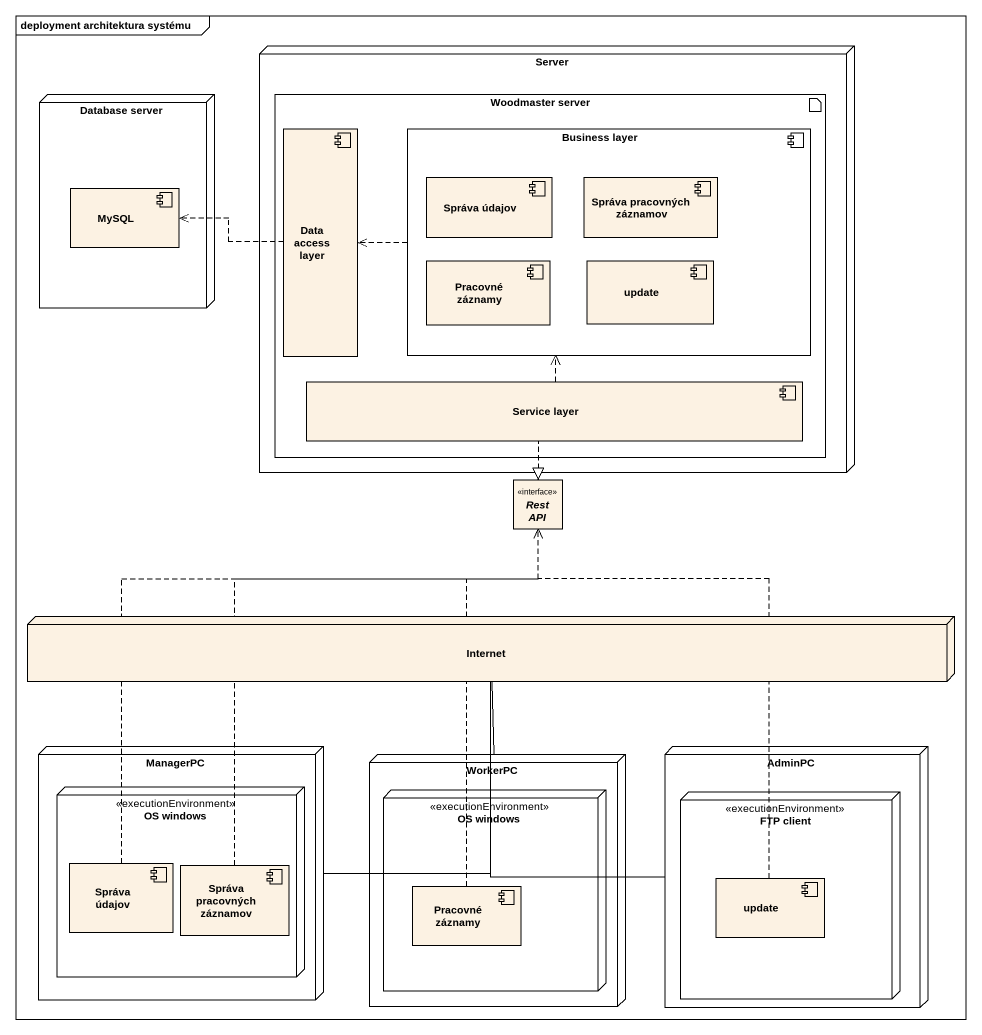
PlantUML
@startuml
mainframe deployment architektura systému
allowmixing
hide circle
hide empty members
node Server {
  artifact "Woodmaster server" as Woodmaster_server {
    component "Data access layer" as Data_access_layer
    component "Business layer" as Business_layer {
      component "Správa údajov" as Správa_údajov
      component "Správa pracovných záznamov" as Správa_pracovných_záznamov
      component "Pracovné záznamy" as Pracovné_záznamy
      component update
    }
    component "Service layer" as Service_layer
  }
}
node "Database server" as Database_server {
  component MySQL
}
interface "Rest API" as Rest_API
node Internet
node ManagerPC {
  node "OS windows" as OS_windows <<executionEnvironment>> {
    component "Správa údajov" as Správa_údajov_2
    component "Správa pracovných záznamov" as Správa_pracovných_záznamov_2
  }
}
node WorkerPC {
  node "OS windows" as OS_windows_2 <<executionEnvironment>> {
    component "Pracovné záznamy" as Pracovné_záznamy_2
  }
}
node AdminPC {
  node "FTP client" as FTP_client <<executionEnvironment>> {
    component "update" as update_2
  }
}
Data_access_layer .left.> MySQL
Business_layer .left.> Data_access_layer
Service_layer .up.> Business_layer
Service_layer ..|> Rest_API
ManagerPC -up- Internet
WorkerPC -up- Internet
AdminPC -up- Internet
Správa_údajov_2 .up.> Rest_API
Správa_pracovných_záznamov_2 .up.> Rest_API
Pracovné_záznamy_2 .up.> Rest_API
update_2 .up.> Rest_API
@enduml
